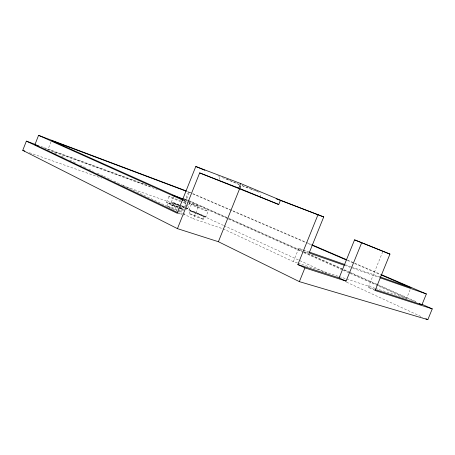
<?xml version="1.0" encoding="UTF-8"?>
<svg xmlns="http://www.w3.org/2000/svg" width="455" height="455" viewBox="0 0 455 455"><rect width="100%" height="100%" fill="white"/><g stroke="black" fill="none" stroke-linecap="round" stroke-linejoin="round"><path stroke-width="0.34" stroke-dasharray="2.27 1.71" d="M50.971 141.846L47.86 149.763L157.293 189.553M166.615 202.367L168.93 196.549M166.922 205.859L168.077 202.953A7.837 0.381 21.6 0 1 179.583 207.218M171.325 202.128L173.503 196.651M171.62 205.404L172.707 202.668A7.354 0.336 21.7 0 1 179.042 204.795M303.377 252.474L185.316 199.745L188.393 192.021L187.068 191.521M181.403 211.677L182.557 208.771M188.916 200.865L186.317 199.711L189.343 192.112L187.352 191.362M178.889 207.73A9.418 0.461 21.6 0 0 184.019 209.357L186.089 204.187M183.735 215.454L184.992 212.303M185.993 209.778L188.506 203.476M187.71 208.555L189.889 203.106M188.939 210.193L191.185 204.557M189.234 213.583L190.355 210.762M297.411 262.956L293.367 261.636L223.615 229.047L193.352 218.73L198.317 206.291L187.966 201.656M219.082 179.475L220.032 177.086M203.283 219.23L204.409 216.409A7.581 0.358 21.7 0 0 194.245 211.996A7.581 0.358 21.7 0 0 193.477 212.36A7.581 0.358 21.7 0 0 204.409 216.409M205.831 216.978A9.117 0.432 21.7 0 0 193.591 211.666A9.117 0.432 21.7 0 0 192.704 212.121A9.117 0.432 21.7 0 0 205.831 216.978L208.083 211.342A9.117 0.353 21.7 0 0 195.821 206.092A9.117 0.353 21.7 0 0 194.979 206.416A9.117 0.353 21.7 0 0 208.083 211.342M239.995 187.784L241.053 185.151L250.068 188.597M240.064 187.978L241.11 185.373L260.937 192.948M259.987 197.208L261.426 193.62M293.367 261.636L298.73 248.356L302.74 249.761M375.125 290.489L368.232 287.35L382.911 251.296M375.534 288.436L406.52 298.543L410.66 288.402M368.232 287.35L374.272 289.306M298.082 263.172L338.492 276.356M339.168 276.572L345.902 278.773M346.573 278.989L374.863 288.22M177.171 213.219L181.767 214.783M344.247 265.248L350.157 267.312M352.779 268.234L379.106 277.436M29.438 152.709L101.692 178.178M123.095 185.725L183.974 207.19L186.965 199.682L183.632 198.471M303.405 249.994L308.752 251.871M345.476 264.776L350.822 266.653M351.488 266.886L380.204 276.976M188.762 202.845L198.317 206.291M183.979 199.262L185.316 199.745M41.024 146.476L146.982 185.105M43.623 147.738L150.975 186.834M183.649 198.738L186.317 199.711M250.716 188.842L252.644 189.581M255.221 190.565L258.446 191.794M226.766 179.196L239.102 184.338M217.803 175.664L219.742 176.472M222.336 177.552L239.165 184.565M189.343 192.112L191.959 193.238M192.607 193.517L311.447 244.58M347.358 260.015L353.888 262.819M354.536 263.098L380.659 274.325M188.393 192.021L190.355 192.863M192.965 193.989L305.203 242.282M307.813 243.402L311.078 244.807M347.62 260.533L380.249 274.57M298.73 248.356L302.41 249.983M303.024 250.256L308.541 252.701M188.262 200.263L301.824 250.813M304.418 251.973L348.541 271.612M349.19 271.902L376.444 284.034M377.093 284.324L416.678 301.949M189.564 201.155L303.161 251.791M303.809 252.081L349.895 272.625M350.543 272.915L377.809 285.069M378.458 285.353L416.109 302.137M304.025 252.764L342.296 269.861M342.945 270.151L406.52 298.543M183.439 199.631L187.318 201.366M183.581 200.518L188.114 202.555M185.265 207.781L223.325 225.339M223.974 225.635L326.548 272.943M346.545 282.163L422.672 317.272M54.27 152.8L56.192 153.71M61.323 156.139L65.167 157.965M69.655 160.092L76.065 163.129M79.909 164.955L85.676 167.685M88.879 169.209L93.366 171.33M97.211 173.156L102.978 175.892M103.621 176.193L111.31 179.839M113.875 181.056L121.565 184.702M122.207 185.003L176.688 210.83M177.325 211.137L182.455 213.566M183.098 213.867L193.352 218.73M178.605 213.008L181.807 214.538M184.741 207.651A7.354 0.336 21.7 0 1 180.038 205.916M179.435 205.677A7.354 0.336 21.7 0 1 172.695 202.651M181.374 205.734A7.354 0.336 21.7 0 1 183.962 206.832M189.422 202.828A8.838 0.33 21.7 0 1 189.155 202.993M186.396 202.043A8.838 0.33 21.7 0 1 182.882 200.706M183.206 200.132A8.838 0.33 21.7 0 1 187.005 201.719M186.277 207.776A8.838 0.404 21.7 0 1 186.965 208.481M184.195 207.56A8.838 0.404 21.7 0 1 171.774 202.424A8.838 0.404 21.7 0 1 178.94 204.682M181.573 205.74A8.838 0.404 21.7 0 1 184.849 207.127M183.319 201.997A9.418 0.375 21.7 0 1 181.232 201.844M180.698 201.639A9.418 0.375 21.7 0 1 168.868 196.571A9.418 0.375 21.7 0 1 180.737 200.9M180.436 207.491A9.418 0.461 21.6 0 1 184.019 209.357M178.354 207.531A9.418 0.461 21.6 0 1 166.553 202.395A9.418 0.461 21.6 0 1 178.451 206.644M180.072 207.435A7.837 0.381 21.6 0 1 177.899 207.27A7.837 0.381 21.6 0 1 168.088 202.953M183.644 210.398A7.354 0.37 21.6 0 1 172.337 205.848A7.354 0.37 21.6 0 1 177.962 207.497M180.299 208.435A7.354 0.37 21.6 0 1 182.882 209.539M177.109 210.352A7.832 0.421 21.6 0 1 166.871 205.887A7.832 0.421 21.6 0 1 177.336 209.624A7.832 0.421 21.6 0 1 178.747 210.938M202.924 219.196L202.105 218.969A7.581 0.392 21.7 0 1 192.84 215.425A7.581 0.392 21.7 0 1 189.815 213.679A7.581 0.392 21.7 0 1 198.562 216.927L200.194 217.621A7.581 0.392 21.7 0 1 202.924 219.196"/><path stroke-width="0.68" d="M421.87 304.259L432.25 308.882L427.837 319.655L299.367 281.634L218.394 241.713L177.45 228.637L22.75 150.355L26.362 141.13L35.024 144.286M177.962 212.701L34.955 144.582L38.573 135.345L186.021 190.861M344.247 265.248L309.15 252.974L323.721 216.938L280.479 200.206L240.627 183.507L195.792 166.496L177.171 213.219L26.362 141.13M177.45 228.637L199.671 172.911L238.79 188.097L278.744 204.511L280.479 200.206M238.79 188.097L240.627 183.507M218.394 241.713L239.734 188.438M432.25 308.882L375.125 290.489L389.952 254.095L361.708 242.703L346.096 281.139L304.924 267.881L297.849 264.571L318.056 214.555M299.367 281.634L304.924 267.881M297.849 264.571L339.106 277.925L354.553 239.859L361.708 242.703M374.943 289.528L421.95 304.742L426.363 293.964L381.307 274.604M379.771 277.669L426.363 293.964M22.75 150.355L24.758 151.06M309.417 252.11L344.81 264.543M380.204 276.976L410.922 287.77L380.903 274.854M172.638 195.138L183.314 199.017M34.955 144.582L38.959 146.038M186.402 191.271L51.489 140.527L183.439 199.631M276.134 198.755L323.721 216.938M278.744 204.511L199.671 172.911M389.952 254.095L354.553 239.859M195.792 166.496L204.852 170.272M312.096 244.864L346.704 259.731M311.732 245.091L346.318 259.97M419.351 303.582L421.95 304.742M38.573 135.345L182.933 200.228M339.106 277.925L346.096 281.139M425.897 318.762L427.837 319.655"/></g></svg>
